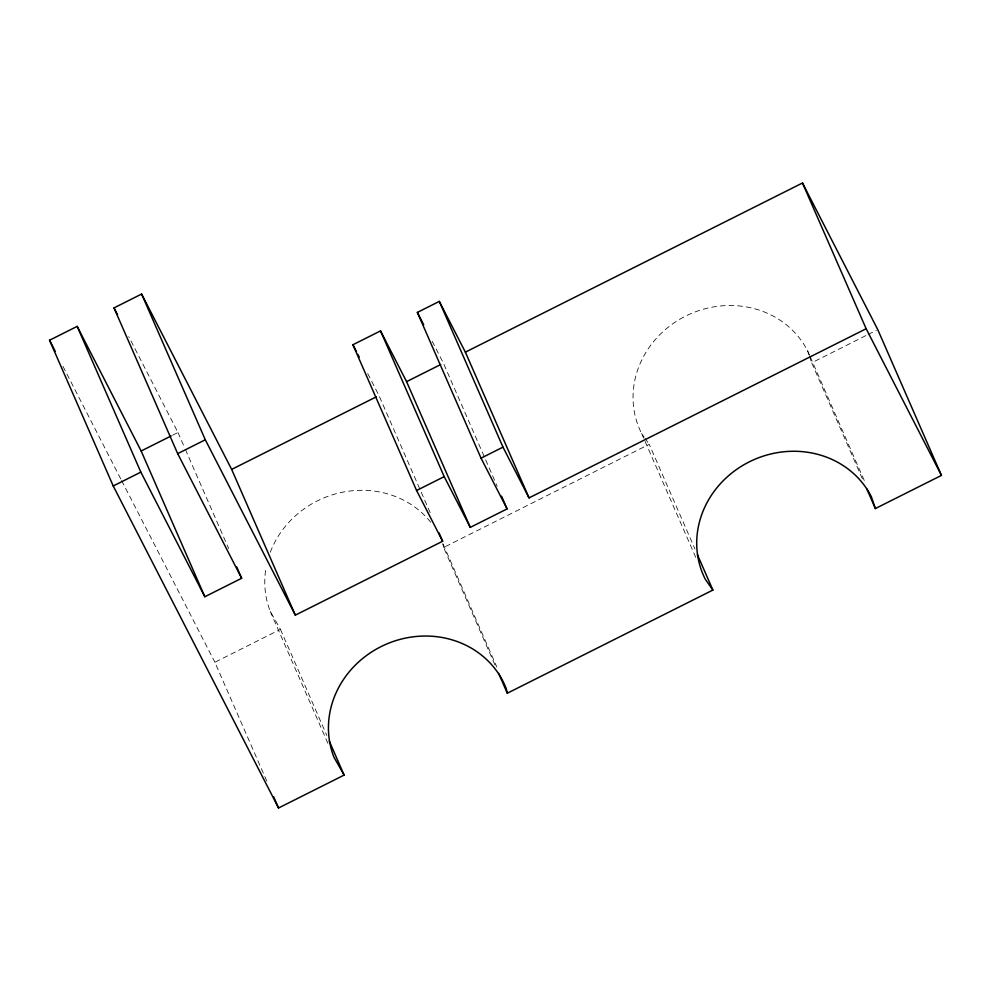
<?xml version="1.0" encoding="UTF-8"?>
<svg xmlns="http://www.w3.org/2000/svg" width="991" height="991" viewBox="0 0 991 991"><rect width="100%" height="100%" fill="white"/><g stroke="black" fill="none" stroke-linecap="round" stroke-linejoin="round"><path stroke-width="0.74" stroke-dasharray="4.96 3.72" d="M172.521 435.26L177.984 432.522L128.768 336.655M266.802 781.106L214.874 662.248L280.453 629.347L270.295 611.484A92.733 85.548 -23.6 0 1 266.158 567.063M494.943 664.924L443.634 547.478L649.216 444.327L694.964 549.039M862.393 478.826L811.703 362.805L866.766 335.169M868.141 334.487L876.403 330.337M809.536 355.224L807.677 350.975A92.733 85.548 -23.6 0 0 685.908 315.956A92.733 85.548 -23.6 0 0 641.635 433.525L644.162 437.118M645.005 438.319L649.216 444.327M432.15 341.214L443.411 363.164L497.197 486.271M367.698 373.557L378.971 395.508L431.519 515.778M62.978 366.385L120.914 479.223M121.62 480.598L214.874 662.248M810.143 356.636L865.168 482.58M641.635 433.525L696.041 558.044M443.088 543.997L496.863 667.092M280.453 629.347L326.819 735.471M270.295 611.484L328.405 744.489M177.984 432.522L184.784 448.081M185.404 449.505L228.673 548.556M807.677 350.975L809.015 354.927M809.461 356.24L811.703 362.805M442.754 543.799L443.634 547.478M270.283 552.235A92.733 85.548 -23.6 0 1 344.41 491.858A92.733 85.548 -23.6 0 1 431.419 523.149"/><path stroke-width="1.49" d="M329.297 741.132L344.125 775.086L278.545 807.999L113.222 485.974L49.55 340.235L77.174 326.373L141.156 451.004L204.827 596.743L241.655 578.261L236.713 566.951M241.655 578.261L177.674 453.643L114.002 307.904L141.614 294.042L231.659 469.412L295.33 615.151L442.643 541.247L438.926 532.762M141.156 451.004L171.158 435.941M442.643 541.247L416.579 490.495L352.907 344.757L380.532 330.895L406.583 381.646L470.267 527.385L507.095 508.903L501.52 496.169M507.095 508.903L481.031 458.164L417.36 312.413L439.31 301.4L465.374 352.152L529.045 497.891L866.159 328.752L802.487 183.001L465.374 352.152M113.222 485.974L140.846 472.125L77.174 326.373M177.674 453.643L205.298 439.781L141.614 294.042M231.659 469.412L376.208 396.883M406.583 381.646L440.685 364.539M416.579 490.495L444.203 476.634L380.532 330.895M481.031 458.164L502.982 447.139L439.31 301.4M498.646 673.409L507.305 693.217L712.888 590.066L697.429 554.7M866.716 488.736L875.375 508.544L941.45 475.395L877.778 329.644L802.487 183.001M712.888 590.066L705.307 579.264A92.733 85.548 -23.6 0 1 749.58 461.707A92.733 85.548 -23.6 0 1 871.349 496.726L875.375 508.544M344.125 775.086L333.967 757.223A92.733 85.548 -23.6 0 1 388.695 643.171A92.733 85.548 -23.6 0 1 506.141 688.324L507.305 693.217M866.159 328.752L941.45 475.395M502.982 447.139L529.045 497.891M417.36 312.413L423.702 324.763M444.203 476.634L470.267 527.385M352.907 344.757L356.438 351.607M357.838 354.357L359.25 357.094M205.298 439.781L295.33 615.151M114.002 307.904L117.52 314.742M140.846 472.125L204.827 596.743M49.55 340.235L55.199 351.248M273.603 796.677L278.545 807.999"/></g></svg>
